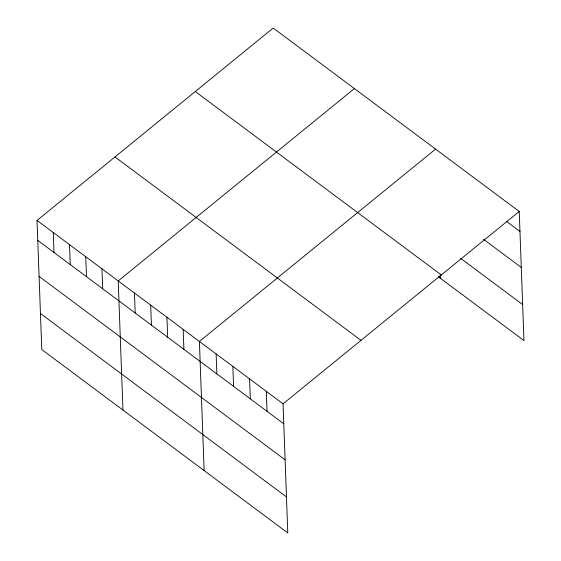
<?xml version="1.0" encoding="UTF-8"?>
<svg xmlns="http://www.w3.org/2000/svg" width="561" height="561" viewBox="0 0 561 561"><rect width="100%" height="100%" fill="white"/><g stroke="black" fill="none" stroke-linecap="round" stroke-linejoin="round"><path stroke-width="0.84" d="M37.033 220.41L283.053 403.829L287.786 532.95L41.766 349.531L37.033 220.41L273.214 28.05L519.234 211.469L523.967 340.59L438.288 276.713M354.398 88.582L118.217 280.935L122.957 410.056M435.588 149.107L199.407 341.467L204.141 470.588M283.053 403.829L519.234 211.469M506.723 221.56L519.963 231.434M483.645 239.393L521.281 267.457M460.609 258.319L522.649 304.567M195.277 91.527L441.29 274.946M114.977 156.933L360.989 340.352M37.762 240.374L283.782 423.793M39.088 276.398L285.1 459.817M40.448 313.508L286.461 496.927M440.196 274.799L440.322 278.228M266.321 391.354L267.05 411.318M249.589 378.885L250.325 398.85M232.864 366.41L233.593 386.375M216.132 353.942L216.869 373.899M183.167 329.363L183.903 349.328M166.933 317.253L167.662 337.217M150.692 305.149L151.428 325.114M134.458 293.045L135.187 313.01M101.983 268.831L102.712 288.796M85.742 256.728L86.478 276.692M69.508 244.617L70.237 264.582M53.274 232.513L54.003 252.478"/></g></svg>
